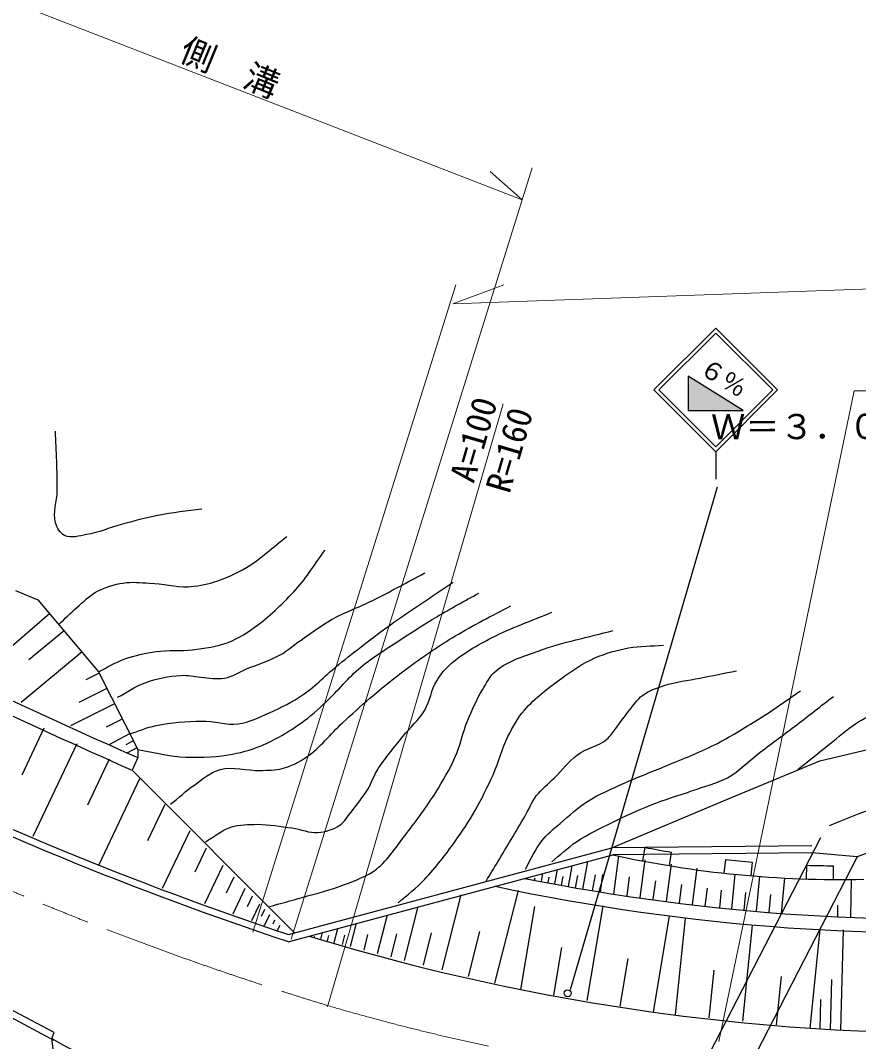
# Model space of a CAD drawing. Units: millimetres, scale not verified. Extents: x 40000 to 680000, y 20000 to 380000.
# Drawn here: x 328521 to 389528, y 266444 to 340784 of the extents above; entities that cross this region are included whole.
import ezdxf
from ezdxf.enums import TextEntityAlignment as Align

# ---------------------------------------------------------------- set-up
doc = ezdxf.new("R2010")
doc.units = ezdxf.units.MM
doc.header["$LTSCALE"] = 1000
doc.linetypes.add('CHAIN', pattern=[18.5, 12, -1.5, 3.5, -1.5])
for name, color, linetype, lineweight in [('M-BGD', 7, 'Continuous', 25), ('M-BMK', 2, 'CHAIN', 13), ('M-STR-HTXT', 7, 'Continuous', 13), ('M-STR-STRC', 7, 'Continuous', 25)]:
    doc.layers.add(name, color=color, linetype=linetype, lineweight=lineweight)
doc.styles.add('ＭＳ ゴシック', font='')
doc.styles.get('ＭＳ ゴシック').set_extended_font_data('MS Gothic')

msp = doc.modelspace()

# ---------------------------------------------------------------- hatches: boundary and pattern name
at = {"layer": 'M-STR-STRC'}
msp.add_hatch(color=256, dxfattribs=at).paths.add_polyline_path([(377134, 314879), (381134, 312379), (377134, 312379)])

# ---------------------------------------------------------------- linework, layer by layer
at = {"layer": 'M-BGD'}
for p, q in [((328169, 299276), (329799, 298611)), ((329799, 298611), (334199, 293371)), ((330658, 297618), (326514, 294036)), ((331724, 296364), (329136, 294224)), ((333011, 294808), (328565, 291131)), ((334254, 293261), (333294, 292782)), ((334199, 293371), (337060, 287715)), ((334813, 292142), (332775, 291123)), ((335373, 291023), (332175, 289424)), ((330225, 289250), (328612, 285850)), ((335933, 289904), (334773, 289324)), ((336461, 288846), (335016, 288081)), ((386711, 286879), (396226, 289142)), ((332629, 288110), (329434, 281375)), ((336729, 288340), (336196, 288058)), ((336997, 287834), (336308, 287470)), ((337060, 287715), (337057, 287116)), ((334986, 286992), (333404, 283657)), ((337057, 287116), (336653, 286201)), ((379990, 284085), (386711, 286879)), ((337217, 285608), (334212, 279272)), ((336653, 286201), (348478, 274359)), ((371565, 280537), (379990, 284085)), ((339029, 283702), (337779, 281065)), ((340842, 281796), (338844, 277585)), ((386756, 281267), (369098, 246999)), ((342046, 280529), (341215, 278777)), ((348028, 274239), (371565, 280537)), ((386123, 280692), (371565, 280537)), ((373976, 280579), (373789, 279596)), ((348012, 273717), (371634, 280038)), ((369460, 277545), (369832, 279556)), ((386129, 280192), (371634, 280038)), ((371715, 277184), (372087, 279967)), ((389422, 279893), (371765, 245625)), ((373631, 276928), (373996, 279665)), ((375759, 279248), (375920, 280235)), ((379831, 279700), (379721, 278706)), ((389422, 279893), (386129, 280192)), ((343251, 279262), (341923, 276463)), ((367421, 277922), (367613, 278962)), ((368404, 277740), (368683, 279249)), ((375546, 276672), (375906, 279363)), ((377430, 276421), (377783, 279066)), ((381712, 278513), (381796, 279509)), ((385737, 279281), (385705, 278281)), ((387704, 278244), (387710, 279244)), ((344052, 278420), (343499, 277255)), ((365454, 278286), (365474, 278390)), ((365946, 278195), (365977, 278364)), ((366438, 278104), (366543, 278676)), ((366929, 278013), (367004, 278416)), ((367913, 277831), (368030, 278468)), ((368932, 277642), (369095, 278522)), ((370164, 277415), (370381, 278588)), ((370741, 277314), (370913, 278603)), ((372673, 277056), (372857, 278436)), ((374588, 276800), (374770, 278157)), ((380315, 276099), (380544, 278630)), ((382105, 275936), (382337, 278494)), ((383924, 275772), (384159, 278370)), ((388965, 275535), (389014, 278250)), ((344852, 277578), (343970, 275717)), ((363055, 270693), (364766, 277446)), ((376488, 276546), (376666, 277881)), ((378356, 276297), (378531, 277609)), ((379429, 276179), (379546, 277474)), ((345385, 277018), (345017, 276244)), ((359227, 271663), (360612, 277132)), ((381210, 276018), (381325, 277286)), ((383014, 275854), (383131, 277143)), ((330978, 267096), (313778, 276212)), ((345917, 276458), (345330, 275222)), ((346286, 276070), (346044, 275560)), ((356483, 272358), (357476, 276278)), ((364939, 270236), (365960, 276281)), ((369765, 269422), (370929, 276316)), ((388015, 275552), (388030, 276385)), ((330744, 266655), (313544, 275770)), ((346655, 275682), (346274, 274878)), ((347025, 275294), (346885, 275000)), ((354516, 272856), (355228, 275665)), ((374591, 268607), (375768, 275581)), ((376207, 268418), (376922, 275406)), ((347394, 274905), (347218, 274534)), ((350391, 273901), (350513, 274381)), ((351361, 273656), (351621, 274683)), ((352550, 273354), (352980, 275053)), ((357855, 272010), (358449, 274358)), ((361141, 271178), (361971, 274453)), ((381099, 267918), (381814, 274917)), ((385998, 267417), (386731, 274591)), ((388249, 267310), (388432, 274571)), ((349907, 274024), (349933, 274127)), ((350876, 273778), (350972, 274155)), ((351955, 273505), (352128, 274186)), ((353533, 273105), (353819, 274232)), ((355499, 272607), (355926, 274289)), ((367352, 269829), (367937, 273292)), ((372178, 269014), (372763, 272481)), ((378653, 268168), (379008, 271641)), ((383548, 267667), (383909, 271193)), ((387492, 267329), (387584, 270954)), ((386736, 267348), (386790, 269510)), ((330812, 266664), (330978, 267096)), ((331076, 264622), (330812, 266664)), ((330951, 266590), (330899, 266491))]:
    msp.add_line(p, q, dxfattribs=at)
msp.add_circle((368354, 269962), 250, dxfattribs=at)
for centre, radius, start, end in [((531286, 726666), 480551, 243.05145, 246.16026), ((531286, 726666), 481551, 243.08425, 246.16026), ((428211, 514798), 254070, 243.61664, 251.59964), ((428211, 514798), 253570, 243.61664, 251.56578), ((413616, 219706), 67738, 91.76475, 112.79101), ((415838, 209752), 74950, 88.72797, 110.63673), ((388154, 355137), 75895, 259.23308, 260.72332), ((388154, 355137), 76895, 257.59338, 271.30444), ((388154, 355137), 75895, 263.70379, 265.19403), ((388154, 355137), 75895, 268.17451, 269.66475), ((395048, 426772), 151410, 258.64456, 274.07844), ((395048, 426772), 152410, 257.89504, 274.07808), ((397000, 429828), 162784, 253.05007, 278.16078), ((465399, 506549), 275060, 240.70551, 246.85748)]:
    msp.add_arc(centre, radius, start, end, dxfattribs=at)
for points, knots in [([(341718, 305215), (340653, 305060), (339580, 304957), (338524, 304749), (337627, 304572), (336745, 304322), (335863, 304084), (335015, 303855), (334200, 303493), (333334, 303352), (332808, 303266), (332216, 303051), (331737, 303285), (331394, 303453), (331178, 303850), (331072, 304217), (330856, 304964), (331195, 305768), (331205, 306546), (331224, 307988), (331116, 309429), (331072, 310871)], [0, 0, 0, 0, 1, 1, 1, 2, 2, 2, 3, 3, 3, 4, 4, 4, 5, 5, 5, 6, 6, 6, 7, 7, 7, 7]), ([(331338, 296831), (331759, 297230), (332162, 297650), (332602, 298029), (333093, 298451), (333560, 298923), (334133, 299226), (334709, 299532), (335351, 299724), (335996, 299825), (336631, 299925), (337283, 299856), (337925, 299825), (338860, 299781), (339785, 299521), (340720, 299559), (341350, 299585), (341980, 299707), (342583, 299892), (343418, 300148), (344228, 300509), (344978, 300956), (346037, 301588), (346930, 302465), (347906, 303219)], [0, 0, 0, 0, 1, 1, 1, 2, 2, 2, 3, 3, 3, 4, 4, 4, 5, 5, 5, 6, 6, 6, 7, 7, 7, 8, 8, 8, 8]), ([(334199, 293371), (334842, 293681), (335455, 294064), (336129, 294302), (336859, 294561), (337624, 294726), (338391, 294835), (339271, 294959), (340171, 294856), (341053, 294968), (341929, 295079), (342824, 295182), (343648, 295500), (344417, 295798), (345116, 296270), (345777, 296764), (346795, 297526), (347723, 298413), (348571, 299359), (349365, 300244), (349991, 301267), (350701, 302221)], [0, 0, 0, 0, 1, 1, 1, 2, 2, 2, 3, 3, 3, 4, 4, 4, 5, 5, 5, 6, 6, 6, 7, 7, 7, 7]), ([(335596, 291508), (336262, 291863), (336883, 292317), (337593, 292572), (338423, 292872), (339306, 293055), (340188, 293105), (340677, 293132), (341162, 293003), (341651, 292972), (342227, 292934), (342813, 292803), (343381, 292905), (343949, 293007), (344446, 293349), (344978, 293571), (345777, 293903), (346616, 294151), (347374, 294569), (348015, 294922), (348566, 295419), (349170, 295833), (349830, 296285), (350469, 296772), (351167, 297164), (352127, 297704), (353174, 298071), (354161, 298561), (355441, 299196), (356689, 299892), (357953, 300557)], [0, 0, 0, 0, 1, 1, 1, 2, 2, 2, 3, 3, 3, 4, 4, 4, 5, 5, 5, 6, 6, 6, 7, 7, 7, 8, 8, 8, 9, 9, 9, 10, 10, 10, 10]), ([(336461, 288846), (337105, 289046), (337731, 289311), (338391, 289445), (339483, 289667), (340604, 289764), (341718, 289778), (342608, 289789), (343498, 289461), (344380, 289578), (345172, 289684), (345911, 290052), (346642, 290377), (347495, 290755), (348333, 291182), (349104, 291707), (350040, 292346), (350817, 293192), (351699, 293903), (352918, 294886), (354156, 295846), (355425, 296764), (356925, 297850), (358486, 298849), (360016, 299892)], [0, 0, 0, 0, 1, 1, 1, 2, 2, 2, 3, 3, 3, 4, 4, 4, 5, 5, 5, 6, 6, 6, 7, 7, 7, 8, 8, 8, 8]), ([(337060, 287715), (338081, 287538), (339088, 287252), (340121, 287183), (341295, 287104), (342485, 287135), (343648, 287316), (344466, 287443), (345278, 287663), (346043, 287981), (347080, 288412), (348051, 289001), (348971, 289645), (349615, 290096), (350189, 290641), (350767, 291175), (351643, 291984), (352380, 292941), (353296, 293704), (354227, 294479), (355278, 295099), (356290, 295766), (357122, 296315), (357963, 296852), (358819, 297363), (359824, 297965), (360859, 298517), (361879, 299093)], [0, 0, 0, 0, 1, 1, 1, 2, 2, 2, 3, 3, 3, 4, 4, 4, 5, 5, 5, 6, 6, 6, 7, 7, 7, 8, 8, 8, 9, 9, 9, 9]), ([(339456, 283723), (340032, 284189), (340579, 284694), (341186, 285120), (341780, 285538), (342347, 286063), (343049, 286251), (343992, 286504), (345001, 286155), (345976, 286185), (346510, 286201), (347058, 286177), (347573, 286318), (348215, 286492), (348823, 286805), (349370, 287183), (350351, 287860), (351089, 288835), (351965, 289645), (352622, 290252), (353278, 290863), (353961, 291441), (354913, 292247), (355883, 293033), (356889, 293770), (357946, 294545), (359028, 295287), (360149, 295966), (361465, 296762), (362855, 297430), (364208, 298162)], [0, 0, 0, 0, 1, 1, 1, 2, 2, 2, 3, 3, 3, 4, 4, 4, 5, 5, 5, 6, 6, 6, 7, 7, 7, 8, 8, 8, 9, 9, 9, 10, 10, 10, 10]), ([(341984, 280995), (342605, 281350), (343166, 281840), (343847, 282059), (344463, 282257), (345130, 282259), (345777, 282259), (346624, 282258), (347466, 282112), (348305, 281993), (348930, 281904), (349539, 281614), (350168, 281660), (350728, 281701), (351300, 281879), (351765, 282192), (352105, 282421), (352310, 282803), (352564, 283124), (353007, 283684), (353456, 284244), (353828, 284854), (354086, 285277), (354232, 285763), (354493, 286185), (355036, 287059), (355718, 287840), (356357, 288647), (356875, 289301), (357525, 289860), (357953, 290576), (358346, 291234), (358423, 292050), (358819, 292706), (359103, 293177), (359469, 293607), (359883, 293970), (360754, 294731), (361787, 295295), (362811, 295833), (364218, 296573), (365739, 297075), (367202, 297696)], [0, 0, 0, 0, 1, 1, 1, 2, 2, 2, 3, 3, 3, 4, 4, 4, 5, 5, 5, 6, 6, 6, 7, 7, 7, 8, 8, 8, 9, 9, 9, 10, 10, 10, 11, 11, 11, 12, 12, 12, 13, 13, 13, 14, 14, 14, 14]), ([(346642, 276270), (347440, 276492), (348242, 276704), (349037, 276936), (350061, 277234), (351105, 277478), (352098, 277867), (352901, 278182), (353745, 278469), (354427, 278998), (355322, 279694), (355928, 280698), (356623, 281593), (357374, 282561), (358100, 283551), (358752, 284588), (359265, 285403), (359759, 286236), (360149, 287116), (360538, 287995), (360715, 288956), (361081, 289844), (361390, 290597), (361730, 291341), (362145, 292040), (362438, 292532), (362704, 293071), (363144, 293437), (364028, 294174), (365190, 294505), (366271, 294901), (368019, 295542), (369864, 295877), (371661, 296365)], [0, 0, 0, 0, 1, 1, 1, 2, 2, 2, 3, 3, 3, 4, 4, 4, 5, 5, 5, 6, 6, 6, 7, 7, 7, 8, 8, 8, 9, 9, 9, 10, 10, 10, 11, 11, 11, 11]), ([(356024, 276537), (356667, 277113), (357359, 277640), (357953, 278267), (358757, 279114), (359465, 280049), (360149, 280995), (360676, 281723), (361168, 282477), (361613, 283257), (362105, 284118), (362541, 285012), (362944, 285919), (363340, 286811), (363572, 287774), (364009, 288647), (364347, 289324), (364713, 290002), (365206, 290576), (365985, 291483), (366967, 292203), (367934, 292905), (368692, 293455), (369475, 293988), (370330, 294369), (371112, 294717), (371950, 294944), (372792, 295101), (373623, 295255), (374477, 295234), (375320, 295301)], [0, 0, 0, 0, 1, 1, 1, 2, 2, 2, 3, 3, 3, 4, 4, 4, 5, 5, 5, 6, 6, 6, 7, 7, 7, 8, 8, 8, 9, 9, 9, 10, 10, 10, 10]), ([(362412, 278133), (362700, 278599), (362993, 279062), (363277, 279531), (363931, 280611), (364574, 281698), (365206, 282791), (365500, 283298), (365717, 283855), (366071, 284322), (366451, 284821), (366958, 285209), (367402, 285652), (367957, 286207), (368435, 286850), (369066, 287316), (369712, 287794), (370571, 287940), (371195, 288447), (371464, 288665), (371645, 288974), (371860, 289245), (372204, 289680), (372509, 290146), (372858, 290576), (373155, 290943), (373412, 291359), (373790, 291641), (374259, 291991), (374830, 292191), (375387, 292373), (376226, 292647), (377116, 292730), (377982, 292905), (378868, 293085), (379756, 293260), (380643, 293437)], [0, 0, 0, 0, 1, 1, 1, 2, 2, 2, 3, 3, 3, 4, 4, 4, 5, 5, 5, 6, 6, 6, 7, 7, 7, 8, 8, 8, 9, 9, 9, 10, 10, 10, 11, 11, 11, 12, 12, 12, 12]), ([(385101, 286251), (385878, 286872), (386651, 287497), (387430, 288114), (388049, 288605), (388638, 289137), (389293, 289578), (389887, 289978), (390576, 290224), (391156, 290643), (391857, 291148), (392443, 291796), (393086, 292373)], [0, 0, 0, 0, 1, 1, 1, 2, 2, 2, 3, 3, 3, 4, 4, 4, 4]), ([(365273, 278998), (365672, 279686), (365978, 280437), (366470, 281061), (366850, 281541), (367340, 281923), (367801, 282325), (368443, 282886), (369080, 283463), (369797, 283922), (370633, 284457), (371556, 284842), (372459, 285253), (373463, 285711), (374503, 286087), (375520, 286517), (376700, 287017), (377903, 287469), (379046, 288048), (380146, 288605), (381196, 289256), (382240, 289911), (383282, 290565), (384281, 291286), (385301, 291974)], [0, 0, 0, 0, 1, 1, 1, 2, 2, 2, 3, 3, 3, 4, 4, 4, 5, 5, 5, 6, 6, 6, 7, 7, 7, 8, 8, 8, 8]), ([(367202, 279531), (367801, 280019), (368357, 280566), (368999, 280995), (369816, 281540), (370713, 281956), (371594, 282392), (372510, 282845), (373439, 283277), (374389, 283656), (375392, 284057), (376432, 284357), (377449, 284721), (378295, 285024), (379193, 285216), (379978, 285652), (380862, 286144), (381569, 286901), (382373, 287515), (383255, 288189), (384153, 288839), (385035, 289512), (385927, 290192), (386809, 290887), (387696, 291574)], [0, 0, 0, 0, 1, 1, 1, 2, 2, 2, 3, 3, 3, 4, 4, 4, 5, 5, 5, 6, 6, 6, 7, 7, 7, 8, 8, 8, 8])]:
    msp.add_open_spline(points, degree=3, knots=knots, dxfattribs=at)
at = {"layer": 'M-BMK'}
for centre, radius, start, end in [((417804, 489606), 230468, 244.29133, 253.14105), ((395537, 421350), 158696, 253.68796, 264.05053)]:
    msp.add_arc(centre, radius, start, end, dxfattribs=at)
at = {"layer": 'M-STR-HTXT'}
for p, q in [((365038, 327733), (312655, 348058)), ((348226, 273887), (365776, 330063)), ((365038, 327733), (362715, 329797)), ((359987, 320149), (421153, 322328)), ((345432, 274420), (360203, 321529)), ((359987, 320149), (363713, 321546)), ((379350, 266452), (389198, 313827)), ((389198, 313827), (412886, 313827)), ((350871, 268964), (363647, 312879))]:
    msp.add_line(p, q, dxfattribs=at)
at = {"layer": 'M-STR-STRC'}
for p, q in [((374635, 313880), (379135, 318380)), ((383635, 313880), (379135, 318380)), ((374988, 313880), (379135, 318026)), ((383281, 313880), (379135, 318026)), ((377134, 314879), (377134, 312379)), ((381134, 312379), (377134, 314879)), ((374635, 313880), (379135, 309379)), ((374988, 313880), (379135, 309733)), ((379135, 309733), (383281, 313880)), ((379135, 309380), (383635, 313880)), ((377134, 312379), (381134, 312379)), ((379135, 309379), (379135, 307379)), ((368554, 270228), (379267, 306824))]:
    msp.add_line(p, q, dxfattribs=at)

# ---------------------------------------------------------------- texts
at = {"layer": 'M-STR-HTXT', "style": 'ＭＳ ゴシック'}
for s, rotation, p in [('側\u3000溝', 337.565, (343787, 337357)), ('Ｗ＝３．０\u3000Ｈ＝３．０\u3000Ｌ＝３７．３', 0.184, (401288, 311269))]:
    msp.add_text(s, height=1833, rotation=rotation, dxfattribs=at).set_placement(p, align=Align.MIDDLE_CENTER)
for s, p in [('A=100', (362918, 309867)), ('R=160', (365513, 309102))]:
    msp.add_text(s, height=1833, rotation=73.727, dxfattribs=at).set_placement(p, align=Align.BOTTOM_CENTER)
at = {"layer": 'M-STR-STRC', "style": 'ＭＳ ゴシック'}
msp.add_text('６％', height=1320, rotation=327.995, dxfattribs=at).set_placement((379134, 313879), align=Align.BOTTOM_CENTER)

doc.saveas('drawing.dxf')
